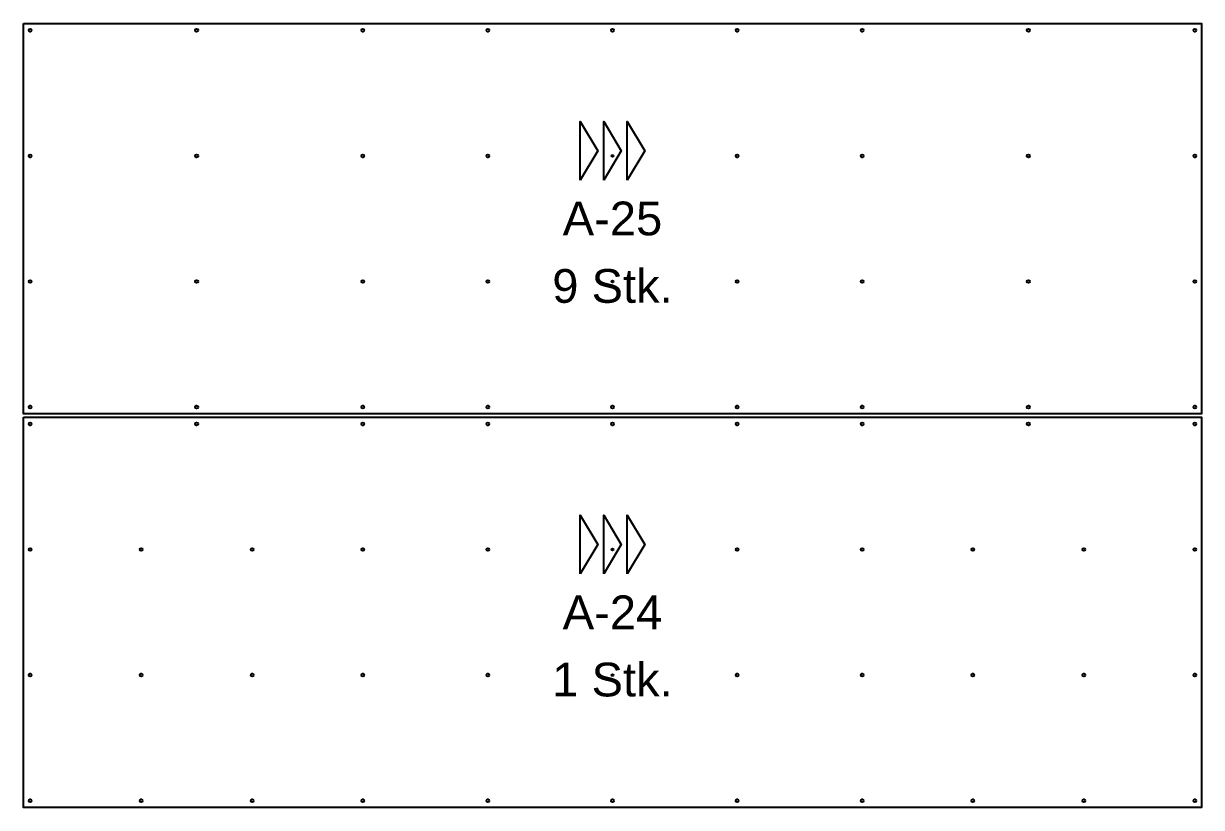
# Model space of a CAD drawing. Header units: millimetres. Extents: x 3800000 to 6300000, y 450000 to 1350000.
# Drawn here: x 5456505 to 5459995, y 901958 to 904282 of the extents above; entities that cross this region are included whole.
import ezdxf

# ---------------------------------------------------------------- set-up
doc = ezdxf.new("R2010")
doc.units = ezdxf.units.MM
for name, color, linetype, true_color in [('ANSICHT Paneel Verlegerichtung', 1, 'Continuous', 0xff0000), ('Bohr', 3, 'Continuous', 0x00ff00), ('Outside', 2, 'Continuous', 0xffff00), ('TXT', 7, 'Continuous', 0xffffff)]:
    doc.layers.add(name, color=color, linetype=linetype, true_color=true_color)
doc.styles.add('Arial Regular', font='arial.ttf')

msp = doc.modelspace()

# ---------------------------------------------------------------- linework, layer by layer
at = {"layer": 'ANSICHT Paneel Verlegerichtung'}
for points in [[(5458154.5, 903817.3), (5458154.5, 903990.9), (5458206.6, 903904.1)], [(5458224, 903817.3), (5458224, 903990.9), (5458276, 903904.1)], [(5458293.4, 903817.3), (5458293.4, 903990.9), (5458345.5, 903904.1)], [(5458154.5, 902650.6), (5458154.5, 902824.2), (5458206.6, 902737.4)], [(5458224, 902650.6), (5458224, 902824.2), (5458276, 902737.4)], [(5458293.4, 902650.6), (5458293.4, 902824.2), (5458345.5, 902737.4)]]:
    msp.add_lwpolyline(points, close=True, dxfattribs=at)
at = {"layer": 'Bohr', "linetype": 'ByBlock', "lineweight": -2}
for centre, radius in [((5456525, 904261.7), 4.25), ((5457017.9, 904261.7), 4.25), ((5457510.7, 904261.7), 4.25), ((5457880.4, 904261.7), 4.25), ((5458250, 904261.7), 4.25), ((5458619.6, 904261.7), 4.25), ((5458989.3, 904261.7), 4.25), ((5459482.1, 904261.7), 4.25), ((5459975, 904261.7), 4.25), ((5456525, 903889.4), 4.25), ((5457017.9, 903889.4), 4.25), ((5457510.7, 903889.4), 4.25), ((5457880.4, 903889.4), 4.25), ((5458250, 903889.4), 2.55), ((5458619.6, 903889.4), 4.25), ((5458989.3, 903889.4), 4.25), ((5459482.1, 903889.4), 4.25), ((5459975, 903889.4), 4.25), ((5456525, 903517.2), 4.25), ((5457017.9, 903517.2), 4.25), ((5457510.7, 903517.2), 4.25), ((5457880.4, 903517.2), 4.25), ((5458250, 903517.2), 2.55), ((5458619.6, 903517.2), 4.25), ((5458989.3, 903517.2), 4.25), ((5459482.1, 903517.2), 4.25), ((5459975, 903517.2), 4.25), ((5456525, 903145), 4.25), ((5457017.9, 903145), 4.25), ((5457510.7, 903145), 4.25), ((5457880.4, 903145), 4.25), ((5458250, 903145), 4.25), ((5458619.6, 903145), 4.25), ((5458989.3, 903145), 4.25), ((5459482.1, 903145), 4.25), ((5459975, 903145), 4.25), ((5456525, 903095), 4.25), ((5457017.9, 903095), 4.25), ((5457510.7, 903095), 4.25), ((5457880.4, 903095), 4.25), ((5458250, 903095), 4.25), ((5458619.6, 903095), 4.25), ((5458989.3, 903095), 4.25), ((5459482.1, 903095), 4.25), ((5459975, 903095), 4.25), ((5456525, 902722.8), 4.25), ((5456853.6, 902722.8), 4.25), ((5457182.1, 902722.8), 4.25), ((5457510.7, 902722.8), 4.25), ((5457880.4, 902722.8), 4.25), ((5458250, 902722.8), 2.55), ((5458619.6, 902722.8), 4.25), ((5458989.3, 902722.8), 4.25), ((5459317.9, 902722.8), 4.25), ((5459646.4, 902722.8), 4.25), ((5459975, 902722.8), 4.25), ((5456525, 902350.6), 4.25), ((5456853.6, 902350.6), 4.25), ((5457182.1, 902350.6), 4.25), ((5457510.7, 902350.6), 4.25), ((5457880.4, 902350.6), 4.25), ((5458250, 902350.6), 2.55), ((5458619.6, 902350.6), 4.25), ((5458989.3, 902350.6), 4.25), ((5459317.9, 902350.6), 4.25), ((5459646.4, 902350.6), 4.25), ((5459975, 902350.6), 4.25), ((5456525, 901978.3), 4.25), ((5456853.6, 901978.3), 4.25), ((5457182.1, 901978.3), 4.25), ((5457510.7, 901978.3), 4.25), ((5457880.4, 901978.3), 4.25), ((5458250, 901978.3), 4.25), ((5458619.6, 901978.3), 4.25), ((5458989.3, 901978.3), 4.25), ((5459317.9, 901978.3), 4.25), ((5459646.4, 901978.3), 4.25), ((5459975, 901978.3), 4.25)]:
    msp.add_circle(centre, radius, dxfattribs=at)
at = {"layer": 'Outside', "linetype": 'ByBlock', "lineweight": -2}
for points in [[(5456505, 904281.7), (5459995, 904281.7), (5459995, 903125), (5456505, 903125)], [(5456505, 903115), (5459995, 903115), (5459995, 901958.3), (5456505, 901958.3)]]:
    msp.add_lwpolyline(points, close=True, dxfattribs=at)

# ---------------------------------------------------------------- texts
at = {"layer": 'TXT', "char_height": 100, "attachment_point": 5, "style": 'Arial Regular'}
for s, insert, width in [('A-25', (5458249.9, 903703.3), 778.261), ('9 Stk.', (5458250, 903503.3), 876.087), ('A-24', (5458249.9, 902536.7), 775), ('1 Stk.', (5458250, 902336.7), 857.609)]:
    msp.add_mtext(s, dxfattribs=dict(at, insert=insert, width=width))

doc.saveas('drawing.dxf')
